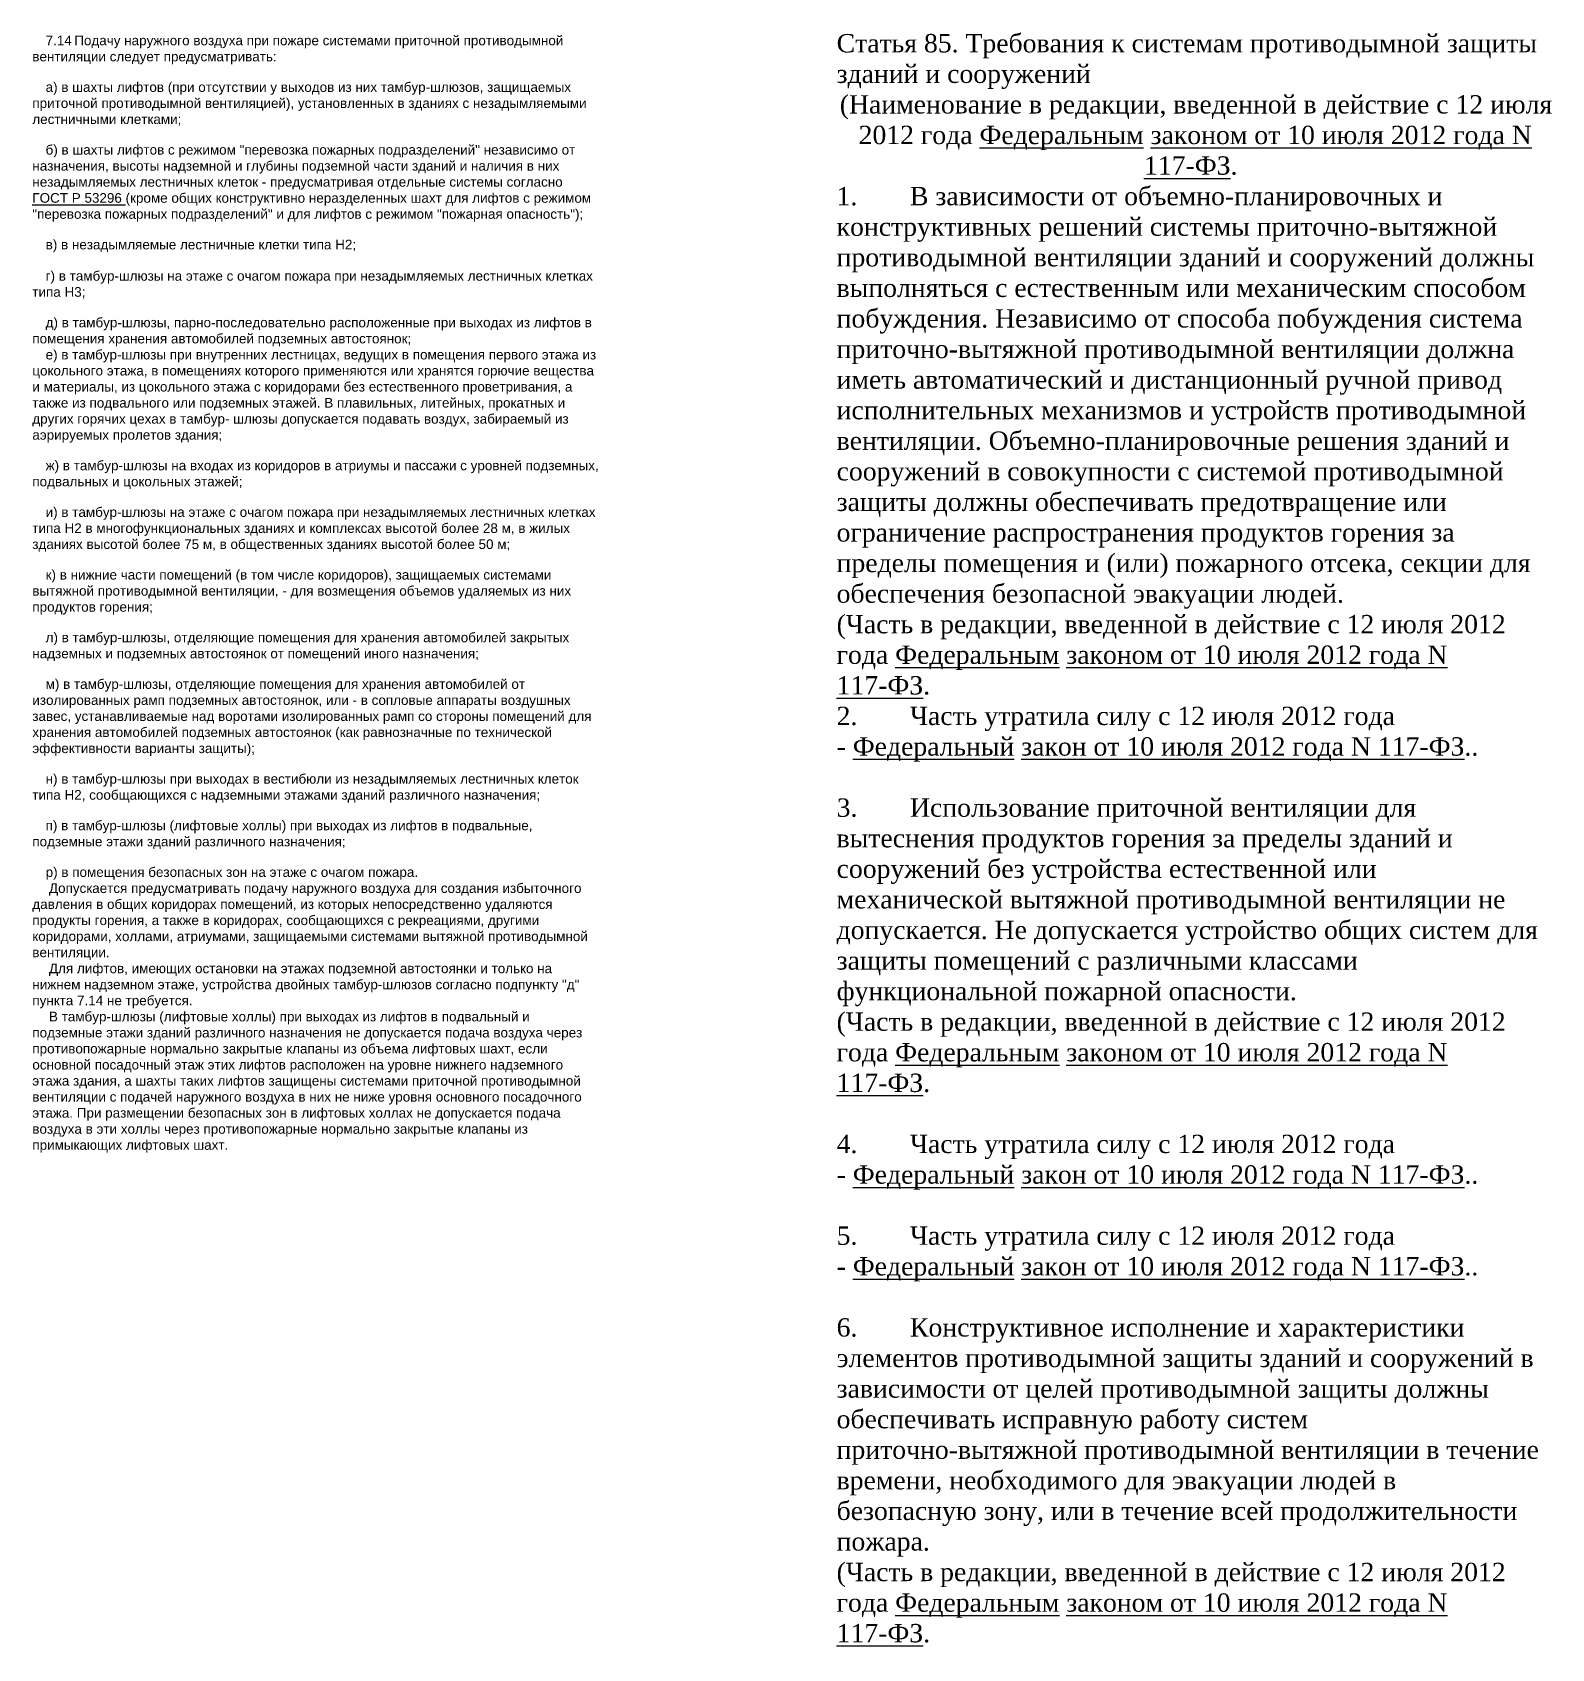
# Model space of a CAD drawing. Header units: millimetres. Extents: x -584918 to 2941280, y 3000189 to 4229862.
# Drawn here: x 1703151 to 2249640, y 3538197 to 4119669 of the extents above; entities that cross this region are included whole.
import ezdxf

# ---------------------------------------------------------------- set-up
doc = ezdxf.new("R2010")
doc.units = ezdxf.units.MM
doc.layers.add('экспертиза ДУ пояснения', color=6, linetype='Continuous', lineweight=0)
doc.styles.add('ЭКСПЕРТИЗА', font='tahoma.ttf')

msp = doc.modelspace()

# ---------------------------------------------------------------- texts
at = {"layer": 'экспертиза ДУ пояснения', "color": 2, "lineweight": 0, "width": 252152.62939, "attachment_point": 1, "style": 'ЭКСПЕРТИЗА'}
for s, insert, char_height in [('\\pi4783.80193,l1682.58325,t16759.83568;{\\fArial|b0|i0|c204|p34;\\H0.875x;\\C0;7.14^IПодачу наружного воздуха при пожаре системами приточной противодымной \\P\\pi0;вентиляции следует предусматривать:\\fTahoma|b0|i0|c204|p34;\\P\\pl0,tz;\\H0.90476x;\\P\\pi4783.80193,l1682.58325;\\fArial|b0|i0|c204|p34;\\H1.10526x;а) в шахты лифтов (при отсутствии у выходов из них тамбур-шлюзов, защищаемых \\P\\pi0;приточной противодымной вентиляцией), установленных в зданиях с незадымляемыми \\Pлестничными клетками;\\fTahoma|b0|i0|c204|p34;\\P\\pl0;\\H0.90476x;\\P\\pi4783.80193,l1682.58325;\\fArial|b0|i0|c204|p34;\\H1.10526x;б) в шахты лифтов с режимом "перевозка пожарных подразделений" независимо от \\P\\pi0;назначения, высоты надземной и глубины подземной части зданий и наличия в них \\Pнезадымляемых лестничных клеток - предусматривая отдельные системы согласно \\P\\L\\C5;\\c15532032;ГОСТ Р 53296\\l \\C0;(кроме общих конструктивно неразделенных шахт для лифтов с режимом \\P"перевозка пожарных подразделений" и для лифтов с режимом "пожарная опасность");\\fTahoma|b0|i0|c204|p34;\\P\\pl0;\\H0.90476x;\\P\\pl6482.8943;\\fArial|b0|i0|c204|p34;\\H1.10526x;в) в незадымляемые лестничные клетки типа Н2;\\P\\pl0;\\fTahoma|b0|i0|c204|p34;\\H0.95238x;\\P\\pi4783.80193,l1682.58325;\\fArial|b0|i0|c204|p34;\\H1.05x;г) в тамбур-шлюзы на этаже с очагом пожара при незадымляемых лестничных клетках \\P\\pi0;типа Н3;\\fTahoma|b0|i0|c204|p34;\\P\\pl0;\\H0.90476x;\\P\\pi4783.80193,l1682.58325;\\fArial|b0|i0|c204|p34;\\H1.10526x;д) в тамбур-шлюзы, парно-последовательно расположенные при выходах из лифтов в \\P\\pi0;помещения хранения автомобилей подземных автостоянок;\\fTahoma|b0|i0|c204|p34;\\P\\pi4783.80193;\\fArial|b0|i0|c204|p34;е) в тамбур-шлюзы при внутренних лестницах, ведущих в помещения первого этажа из \\P\\pi0;цокольного этажа, в помещениях которого применяются или хранятся горючие вещества \\Pи материалы, из цокольного этажа с коридорами без естественного проветривания, а \\Pтакже из подвального или подземных этажей. В плавильных, литейных, прокатных и \\Pдругих горячих цехах в тамбур- шлюзы допускается подавать воздух, забираемый из \\Pаэрируемых пролетов здания;\\fTahoma|b0|i0|c204|p34;\\P\\pl0;\\H0.90476x;\\P\\pi4783.80193,l1682.58325;\\fArial|b0|i0|c204|p34;\\H1.10526x;ж) в тамбур-шлюзы на входах из коридоров в атриумы и пассажи с уровней подземных, \\P\\pi0;подвальных и цокольных этажей;\\fTahoma|b0|i0|c204|p34;\\P\\pl0;\\H0.90476x;\\P\\pi4783.80193,l1682.58325;\\fArial|b0|i0|c204|p34;\\H1.10526x;и) в тамбур-шлюзы на этаже с очагом пожара при незадымляемых лестничных клетках \\P\\pi0;типа Н2 в многофункциональных зданиях и комплексах высотой более 28 м, в жилых \\Pзданиях высотой более 75 м, в общественных зданиях высотой более 50 м;\\fTahoma|b0|i0|c204|p34;\\P\\pl0;\\H0.90476x;\\P\\pi4783.80193,l1682.58325;\\fArial|b0|i0|c204|p34;\\H1.10526x;к) в нижние части помещений (в том числе коридоров), защищаемых системами \\P\\pi0;вытяжной противодымной вентиляции, - для возмещения объемов удаляемых из них \\Pпродуктов горения;\\fTahoma|b0|i0|c204|p34;\\P\\pl0;\\H0.90476x;\\P\\pi4783.80193,l1682.58325;\\fArial|b0|i0|c204|p34;\\H1.10526x;л) в тамбур-шлюзы, отделяющие помещения для хранения автомобилей закрытых \\P\\pi0;надземных и подземных автостоянок от помещений иного назначения;\\fTahoma|b0|i0|c204|p34;\\P\\pl0;\\H0.90476x;\\P\\pi4783.80193,l1682.58325;\\fArial|b0|i0|c204|p34;\\H1.10526x;м) в тамбур-шлюзы, отделяющие помещения для хранения автомобилей от \\P\\pi0;изолированных рамп подземных автостоянок, или - в сопловые аппараты воздушных \\Pзавес, устанавливаемые над воротами изолированных рамп со стороны помещений для \\Pхранения автомобилей подземных автостоянок (как равнозначные по технической \\Pэффективности варианты защиты);\\fTahoma|b0|i0|c204|p34;\\P\\pl0;\\H0.90476x;\\P\\pi4783.80193,l1682.58325;\\fArial|b0|i0|c204|p34;\\H1.10526x;н) в тамбур-шлюзы при выходах в вестибюли из незадымляемых лестничных клеток \\P\\pi0;типа Н2, сообщающихся с надземными этажами зданий различного назначения;\\fTahoma|b0|i0|c204|p34;\\P\\pl0;\\H0.90476x;\\P\\pi4783.80193,l1682.58325;\\fArial|b0|i0|c204|p34;\\H1.10526x;п) в тамбур-шлюзы (лифтовые холлы) при выходах из лифтов в подвальные, \\P\\pi0;подземные этажи зданий различного назначения;\\fTahoma|b0|i0|c204|p34;\\P\\pl0;\\H0.90476x;\\P\\pl6482.8943;\\fArial|b0|i0|c204|p34;\\H1.10526x;р) в помещения безопасных зон на этаже с очагом пожара.\\fTahoma|b0|i0|c204|p34;\\P\\pi5988.01687,l1682.58325;\\fArial|b0|i0|c204|p34;Допускается предусматривать подачу наружного воздуха для создания избыточного \\P\\pi0;давления в общих коридорах помещений, из которых непосредственно удаляются \\Pпродукты горения, а также в коридорах, сообщающихся с рекреациями, другими \\Pкоридорами, холлами, атриумами, защищаемыми системами вытяжной противодымной \\Pвентиляции.\\fTahoma|b0|i0|c204|p34;\\P\\pi5988.01687;\\fArial|b0|i0|c204|p34;Для лифтов, имеющих остановки на этажах подземной автостоянки и только на \\P\\pi0;нижнем надземном этаже, устройства двойных тамбур-шлюзов согласно подпункту "д" \\Pпункта 7.14 не требуется.\\fTahoma|b0|i0|c204|p34;\\P\\pi5988.01687;\\fArial|b0|i0|c204|p34;В тамбур-шлюзы (лифтовые холлы) при выходах из лифтов в подвальный и \\P\\pi0;подземные этажи зданий различного назначения не допускается подача воздуха через \\Pпротивопожарные нормально закрытые клапаны из объема лифтовых шахт, если \\Pосновной посадочный этаж этих лифтов расположен на уровне нижнего надземного \\Pэтажа здания, а шахты таких лифтов защищены системами приточной противодымной \\Pвентиляции с подачей наружного воздуха в них не ниже уровня основного посадочного \\Pэтажа. При размещении безопасных зон в лифтовых холлах не допускается подача \\Pвоздуха в эти холлы через противопожарные нормально закрытые клапаны из \\Pпримыкающих лифтовых шахт.\\P}', (1701468.099, 4118472.695), 3959.019419), ('{\\fTimes New Roman|b0|i0|c204|p18;\\C0;\\P\\pi22681.88209,l-22681.88209;Статья 85. Требования к системам противодымной защиты \\Pзданий и сооружений\\P\\pi1142.65877,l0;(Наименование в редакции, введенной в действие с 12 июля \\P\\pi7902.77244;2012 года\\~\\LФедеральным законом от 10 июля 2012 года N \\P\\pi1.10556E+005;117-ФЗ\\l.\\P\\pi0;1.^IВ зависимости от объемно-планировочных и конструктивных решений системы приточно-вытяжной противодымной вентиляции зданий и сооружений должны выполняться с естественным или механическим способом побуждения. Независимо от способа побуждения система приточно-вытяжной противодымной вентиляции должна иметь автоматический и дистанционный ручной привод исполнительных механизмов и устройств противодымной вентиляции. Объемно-планировочные решения зданий и сооружений в совокупности с системой противодымной защиты должны обеспечивать предотвращение или ограничение распространения продуктов горения за пределы помещения и (или) пожарного отсека, секции для обеспечения безопасной эвакуации людей.^J(Часть в редакции, введенной в действие с 12 июля 2012 года\\~\\LФедеральным законом от 10 июля 2012 года N 117-ФЗ\\l.\\P2.^IЧасть утратила силу с 12 июля 2012 года -\\~\\LФедеральный закон от 10 июля 2012 года N 117-ФЗ\\l..^J\\P3.^IИспользование приточной вентиляции для вытеснения продуктов горения за пределы зданий и сооружений без устройства естественной или механической вытяжной противодымной вентиляции не допускается. Не допускается устройство общих систем для защиты помещений с различными классами функциональной пожарной опасности.^J(Часть в редакции, введенной в действие с 12 июля 2012 года\\~\\LФедеральным законом от 10 июля 2012 года N 117-ФЗ\\l.^J\\P4.^IЧасть утратила силу с 12 июля 2012 года -\\~\\LФедеральный закон от 10 июля 2012 года N 117-ФЗ\\l..^J\\P5.^IЧасть утратила силу с 12 июля 2012 года -\\~\\LФедеральный закон от 10 июля 2012 года N 117-ФЗ\\l..^J\\P6.^IКонструктивное исполнение и характеристики элементов противодымной защиты зданий и сооружений в зависимости от целей противодымной защиты должны обеспечивать исправную работу систем приточно-вытяжной противодымной вентиляции в течение времени, необходимого для эвакуации людей в безопасную зону, или в течение всей продолжительности пожара.^J(Часть в редакции, введенной в действие с 12 июля 2012 года\\~\\LФедеральным законом от 10 июля 2012 года N 117-ФЗ\\l.^J\\P7.^IАвтоматический привод исполнительных механизмов и устройств систем приточно-вытяжной противодымной вентиляции зданий и сооружений должен осуществляться при срабатывании автоматических установок пожаротушения и (или) пожарной сигнализации.^J(Часть в редакции, введенной в действие с 12 июля 2012 года\\~\\LФедеральным законом от 10 июля 2012 года N 117-ФЗ\\l.\\P\\~\\~\\~\\~\\~\\P8.^IДистанционный ручной привод исполнительных механизмов и устройств систем приточно-вытяжной противодымной вентиляции зданий и сооружений должен осуществляться от пусковых элементов, расположенных у эвакуационных выходов и в помещениях пожарных постов или в помещениях диспетчерского персонала.^J(Часть в редакции, введенной в действие с 12 июля 2012 года\\~\\LФедеральным законом от 10 июля 2012 года N 117-ФЗ\\l.^J\\P9.^IПри включении систем приточно-вытяжной противодымной вентиляции зданий и сооружений при пожаре должно осуществляться обязательное отключение систем общеобменной и технологической вентиляции и кондиционирования воздуха (за исключением систем, обеспечивающих технологическую безопасность объектов).^J(Часть в редакции, введенной в действие с 12 июля 2012 года\\~\\LФедеральным законом от 10 июля 2012 года N 117-ФЗ\\l.^J\\P10.^IОдновременная работа автоматических установок аэрозольного, порошкового или газового пожаротушения и систем противодымной вентиляции в помещении пожара не допускается.^J\\P11.^IНеобходимость установки систем приточно-вытяжной противодымной вентиляции, а также требования к составу, конструктивному исполнению, пожарно-техническим характеристикам, особенностям использования и последовательности включения элементов систем приточно-вытяжной противодымной вентиляции зданий и сооружений определяются в зависимости от их функционального назначения и объемно-планировочных и конструктивных решений.^J(Часть в редакции, введенной в действие с 12 июля 2012 года\\~\\LФедеральным законом от 10 июля 2012 года N 117-ФЗ\\l.}', (1992448.968, 4130053.198), 6598.365698)]:
    msp.add_mtext(s, dxfattribs=dict(at, insert=insert, char_height=char_height))

doc.saveas('drawing.dxf')
